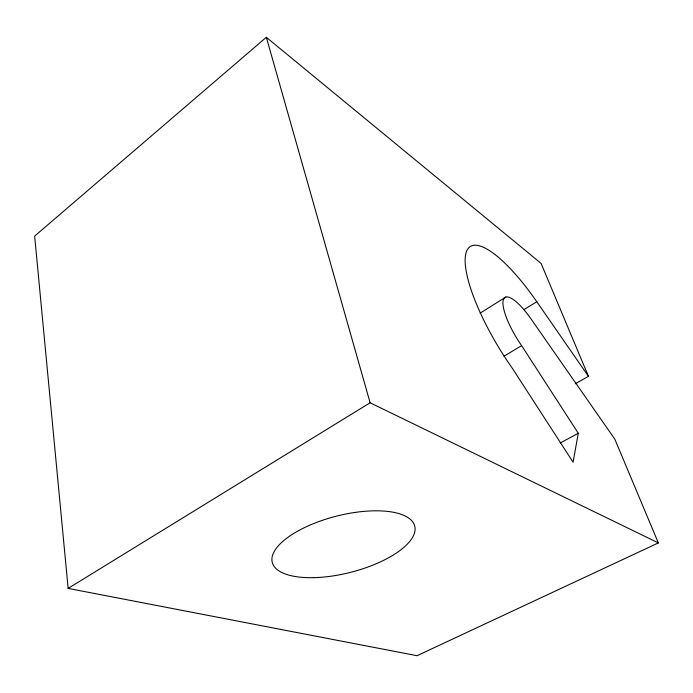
<?xml version="1.0" encoding="UTF-8"?>
<svg xmlns="http://www.w3.org/2000/svg" width="693" height="693" viewBox="0 0 693 693"><rect width="100%" height="100%" fill="white"/><g stroke="black" fill="none" stroke-linecap="round" stroke-linejoin="round"><path stroke-width="1.04" d="M588.461 376.334L541.086 263.401L266.337 37.292L34.65 236.114L68.139 588.4L417.047 655.708L658.35 542.914L614.838 439.189L531.107 319.04A40.688 11.253 58.6 0 0 503.421 299.541A40.688 11.253 58.6 0 0 521.638 345.651L578.274 433.255L573.094 462.222L512.508 368.555A102.347 28.465 58.6 0 1 466.38 251.81A102.347 28.465 58.6 0 1 536.798 301.732L588.461 376.334L575.294 383.749M480.154 313.123L505.803 297.072M68.139 588.4L370.114 402.772L658.35 542.914M523.908 309.65L536.798 301.732M504.002 356.176L521.638 345.651M560.221 442.983L578.274 433.255M266.337 37.292L370.114 402.772M313.505 577.659A73.527 28.976 -14.3 0 0 414.804 526.308A73.527 28.976 -14.3 0 0 302.191 528.75A73.527 28.976 -14.3 0 0 313.505 577.659"/></g></svg>
